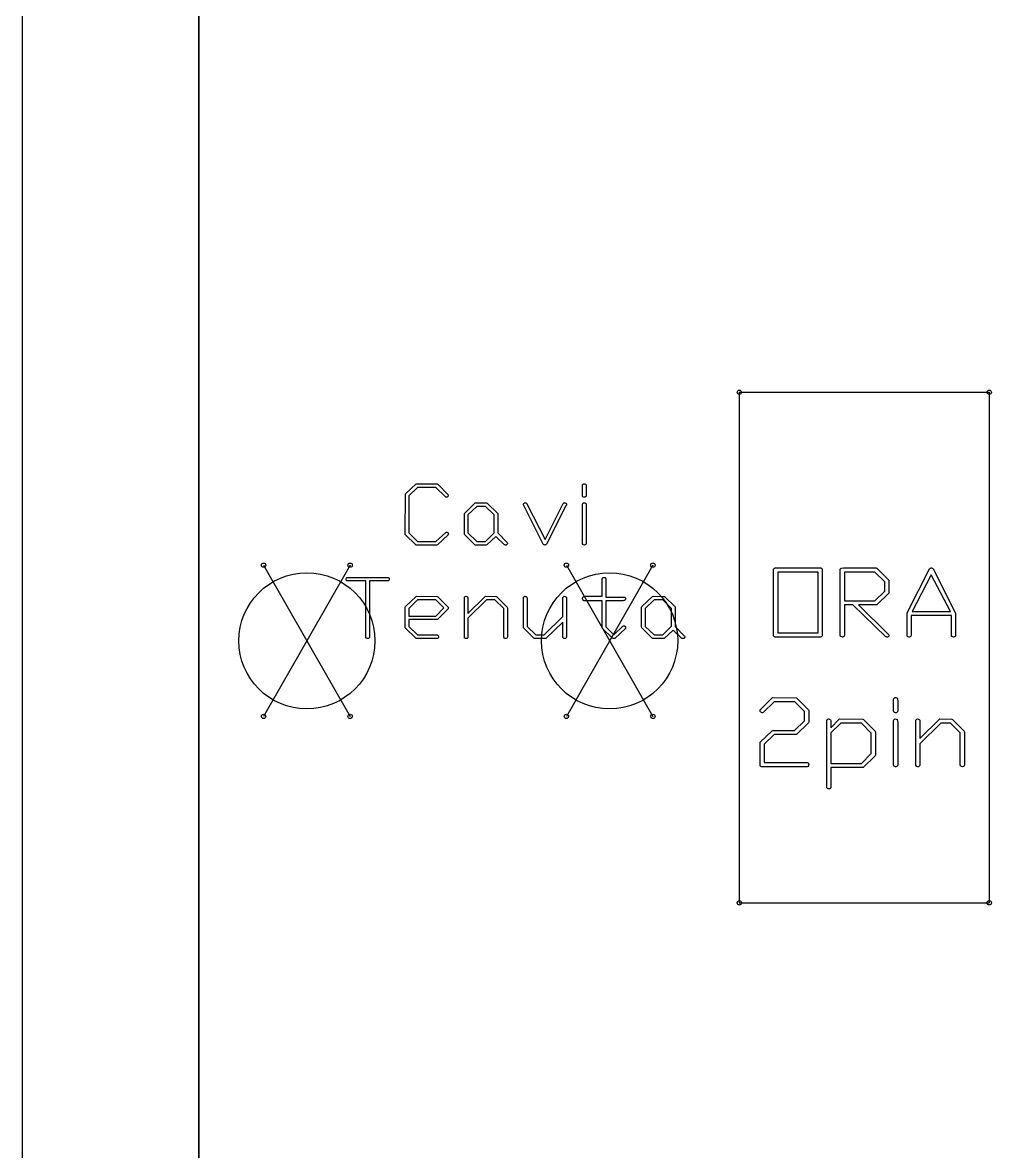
# Paper-space layout 'Sheet1' of a CAD drawing. Header units: millimetres. Extents: x 3 to 419, y -76 to 292.
# Drawn here: x 237.13 to 265.59, y 151.6 to 184.77 of the extents above; entities that cross this region are included whole.
import ezdxf

# ---------------------------------------------------------------- set-up
doc = ezdxf.new("R2010")
doc.units = ezdxf.units.MM

psp = doc.layouts.new('Sheet1')

# ---------------------------------------------------------------- linework, layer by layer
at = {"color": 7, "linetype": 'Continuous'}
for p, q in [((237.1340503, 100.976802), (237.1340503, 225.976802)), ((242.3090503, 100.976802), (242.3090503, 220.896802)), ((258.1840503, 173.906802), (258.1840503, 158.906802)), ((258.1840503, 173.906802), (265.5240503, 173.906802)), ((265.5240503, 173.906802), (265.5240503, 158.906802)), ((244.2140503, 168.826802), (246.7540503, 164.381802)), ((246.7540503, 168.826802), (244.2140503, 164.381802)), ((253.1040503, 168.826802), (255.6440503, 164.381802)), ((255.6440503, 168.826802), (253.1040503, 164.381802)), ((258.1840503, 158.906802), (265.5240503, 158.906802))]:
    psp.add_line(p, q, dxfattribs=at)
at = {"color": 7, "linetype": 'Continuous', "lineweight": 25}
psp.add_line((242.3090503, 218.896802), (242.3090503, 102.976802), dxfattribs=at)
at = {"color": 7, "linetype": 'Continuous', "flags": 128}
for points in [[(249.3296657, 171.2038779), (249.6330335, 170.8965118), (249.6330335, 170.8965118), (249.6367165, 170.8857975), (249.6380558, 170.8740788), (249.6380558, 170.8740788), (249.6373862, 170.8633645), (249.6357121, 170.856668), (249.6357121, 170.856668), (249.6280112, 170.8432752), (249.6172969, 170.8328957), (249.603904, 170.8255297), (249.5878326, 170.8215118), (249.5878326, 170.8215118), (249.5633907, 170.8288779), (249.5453103, 170.8412663), (249.5453103, 170.8412663), (249.2751094, 171.111802), (249.2751094, 171.111802), (248.7370514, 171.111802), (248.7370514, 171.111802), (248.4792389, 170.8593466), (248.4792389, 170.8593466), (248.4792389, 169.7761993), (248.4792389, 169.7761993), (248.7370514, 169.5260877), (248.7370514, 169.5260877), (249.2751094, 169.5260877), (249.2751094, 169.5260877), (249.5603773, 169.7892573), (249.5603773, 169.7892573), (249.5717612, 169.7946145), (249.5854889, 169.7962886), (249.5854889, 169.7962886), (249.6028996, 169.7926055), (249.6203103, 169.7818913), (249.6280112, 169.7741904), (249.6337032, 169.7651502), (249.6370514, 169.7551055), (249.6380558, 169.7437216), (249.6380558, 169.7437216), (249.6330335, 169.7199493), (249.6330335, 169.7199493), (249.3239933, 169.4236323), (249.3239933, 169.4236323), (249.303904, 169.4189448), (249.303904, 169.4189448), (248.6935246, 169.4189448), (248.6935246, 169.4189448), (248.6784576, 169.4286547), (248.6784576, 169.4286547), (248.372096, 169.7289895), (248.372096, 169.7289895), (248.372096, 169.7534314), (248.372096, 169.7534314), (248.3844844, 170.91861), (248.3844844, 170.91861), (248.6905112, 171.2139225), (248.6905112, 171.2139225), (248.7055782, 171.2189448), (248.7055782, 171.2189448), (249.3122746, 171.2166011), (249.3122746, 171.2166011), (249.3296853, 171.2038779)], [(253.67097, 171.2048823), (253.6776764, 171.1958422), (253.6826987, 171.1827841), (253.6853773, 171.1653734), (253.6863817, 171.14361), (253.6863817, 171.14361), (253.6863817, 170.8640341), (253.6863817, 170.8640341), (253.682029, 170.8526502), (253.6760023, 170.8432752), (253.668971, 170.8362439), (253.6606005, 170.8312216), (253.6448639, 170.8258645), (253.6328103, 170.8238555), (253.6328103, 170.8238555), (253.6093728, 170.8265341), (253.5926317, 170.8345698), (253.5825871, 170.8479627), (253.5792389, 170.8667127), (253.5792389, 170.8667127), (253.5792389, 171.1837886), (253.5792389, 171.1837886), (253.5856005, 171.1971814), (253.5953103, 171.2075609), (253.6073639, 171.214927), (253.6227657, 171.2189448), (253.6227657, 171.2189448), (253.6381674, 171.2179404), (253.6515603, 171.2155966), (253.6622746, 171.2109091), (253.6709799, 171.2048823)], [(250.7794294, 170.6520922), (251.0885023, 170.3490788), (251.0885023, 170.3490788), (251.0935246, 170.3343466), (251.0935246, 170.3343466), (251.0935246, 169.7782082), (251.0935246, 169.7782082), (251.366404, 169.4952841), (251.366404, 169.4952841), (251.372096, 169.4775386), (251.3737701, 169.4681636), (251.3737701, 169.4681636), (251.3731005, 169.459793), (251.3714264, 169.4534314), (251.3714264, 169.4534314), (251.3657344, 169.441043), (251.3583683, 169.4313332), (251.3493282, 169.4239672), (251.3386139, 169.4189448), (251.3386139, 169.4189448), (251.321538, 169.4192797), (251.3081451, 169.4202841), (251.2977657, 169.4216234), (251.2910692, 169.4236323), (251.2910692, 169.4236323), (251.0302433, 169.6693913), (251.0302433, 169.6693913), (250.7647299, 169.4212886), (250.7647299, 169.4212886), (250.7469844, 169.4189448), (250.7469844, 169.4189448), (250.4312478, 169.4189448), (250.4312478, 169.4189448), (250.4161808, 169.4286547), (250.4161808, 169.4286547), (250.110154, 169.731668), (250.110154, 169.731668), (250.1078103, 169.75611), (250.1078103, 169.75611), (250.1078103, 170.3417127), (250.1078103, 170.3417127), (250.1178549, 170.3591234), (250.1178549, 170.3591234), (250.4295737, 170.6567797), (250.4295737, 170.6567797), (250.4449755, 170.661802), (250.4449755, 170.661802), (250.759038, 170.6594582), (250.759038, 170.6594582), (250.7794621, 170.6520922)], [(250.9863768, 170.3025386), (250.7258907, 170.5546591), (250.7258907, 170.5546591), (250.4754442, 170.5546591), (250.4754442, 170.5546591), (250.2149532, 170.3048823), (250.2149532, 170.3048823), (250.2149532, 169.7782082), (250.2149532, 169.7782082), (250.4754442, 169.5260877), (250.4754442, 169.5260877), (250.7258907, 169.5260877), (250.7258907, 169.5260877), (250.9863817, 169.7808868), (250.9863817, 169.7808868), (250.9863817, 170.3025386)], [(251.9312296, 170.6494136), (251.9463148, 170.6269805), (251.9463148, 170.6269805), (252.4780112, 169.5766457), (252.4780112, 169.5766457), (253.0150648, 170.6393689), (253.0150648, 170.6393689), (253.0308014, 170.6537663), (253.0525648, 170.661802), (253.0525648, 170.661802), (253.0719844, 170.659793), (253.087721, 170.6530966), (253.0997746, 170.6423823), (253.1078103, 170.6273154), (253.1078103, 170.6273154), (253.1114933, 170.6259761), (253.1128326, 170.6236323), (253.1114933, 170.6209538), (253.1078103, 170.6176055), (253.1078103, 170.6176055), (253.1078103, 170.6132529), (253.1078103, 170.6102395), (253.1078103, 170.6102395), (253.1068058, 170.6028734), (253.1041273, 170.5934984), (253.0994398, 170.5821145), (253.0927433, 170.5683868), (253.0927433, 170.5683868), (252.519529, 169.441043), (252.519529, 169.441043), (252.5114933, 169.4313332), (252.5021183, 169.4246368), (252.491404, 169.4202841), (252.4793505, 169.4189448), (252.4793505, 169.4189448), (252.4619398, 169.4209538), (252.4475424, 169.4263109), (252.4358237, 169.4356859), (252.4267835, 169.4484091), (252.4267835, 169.4484091), (251.8435246, 170.5978511), (251.8435246, 170.5978511), (251.8472076, 170.624302), (251.8585915, 170.6443913), (251.8666273, 170.6520922), (251.8763371, 170.6574493), (251.8867165, 170.6607975), (251.8987701, 170.661802), (251.8987701, 170.661802), (251.9145067, 170.6587886), (251.9312478, 170.6494136)], [(253.6695991, 170.6480743), (253.6770067, 170.6393689), (253.6823639, 170.6263109), (253.6853773, 170.609235), (253.6863817, 170.5878064), (253.6863817, 170.5878064), (253.6863817, 169.4584538), (253.6863817, 169.4584538), (253.6837032, 169.4487439), (253.6780112, 169.4400386), (253.6696407, 169.431668), (253.6582567, 169.4239672), (253.6582567, 169.4239672), (253.6482121, 169.4202841), (253.6328103, 169.4189448), (253.6328103, 169.4189448), (253.6103773, 169.4216234), (253.5933014, 169.4299939), (253.5872746, 169.4366904), (253.5829219, 169.4464002), (253.5802433, 169.4584538), (253.5792389, 169.4731859), (253.5792389, 169.4731859), (253.5792389, 170.6249716), (253.5792389, 170.6249716), (253.5849308, 170.63736), (253.593971, 170.6477395), (253.6066942, 170.6557752), (253.6227657, 170.661802), (253.6227657, 170.661802), (253.6498862, 170.6584538), (253.6696407, 170.6480743)], [(260.5804, 168.7440252), (260.5932754, 168.7398675), (260.6038587, 168.7330639), (260.6117962, 168.7232365), (260.6170879, 168.7107633), (260.6170879, 168.7107633), (260.6170879, 168.6638942), (260.6170879, 168.6638942), (260.6170879, 166.7588942), (260.6170879, 166.7588942), (260.6129302, 166.746043), (260.6065046, 166.7347038), (260.5974332, 166.7252544), (260.5860939, 166.7173169), (260.5860939, 166.7173169), (260.5660611, 166.714671), (260.5660611, 166.714671), (259.2265135, 166.714671), (259.2265135, 166.714671), (259.2136623, 166.7210966), (259.203079, 166.7290341), (259.1951415, 166.7388615), (259.1898498, 166.7505788), (259.1898498, 166.7505788), (259.1898498, 166.8057633), (259.1898498, 166.8057633), (259.1898498, 168.7081175), (259.1898498, 168.7081175), (259.1958974, 168.7209686), (259.2061028, 168.731552), (259.2200879, 168.7402454), (259.2378528, 168.746671), (259.2378528, 168.746671), (260.5804242, 168.7440252)], [(260.496119, 166.8356234), (260.4961355, 168.6257186), (260.4961355, 168.6257186), (259.3108022, 168.6257186), (259.3108022, 168.6257186), (259.3108022, 166.8356234), (259.3108022, 166.8356234), (260.4961355, 166.8356234)], [(262.2287664, 168.7300401), (262.5708468, 168.3894835), (262.5708468, 168.3894835), (262.5765165, 168.3641591), (262.5765165, 168.3641591), (262.5765165, 168.0266264), (262.5765165, 168.0266264), (262.5708468, 168.0069716), (262.5708468, 168.0069716), (262.219707, 167.6664151), (262.219707, 167.6664151), (262.1940046, 167.6580996), (262.1940046, 167.6580996), (261.6814689, 167.6580996), (261.6814689, 167.6580996), (262.568201, 166.7932901), (262.568201, 166.7932901), (262.5746266, 166.7732573), (262.5765165, 166.763052), (262.5765165, 166.763052), (262.5765165, 166.7600282), (262.5765165, 166.7558704), (262.5765165, 166.7558704), (262.5821861, 166.7517127), (262.5765165, 166.7486889), (262.5765165, 166.7486889), (262.5700909, 166.7365936), (262.5617754, 166.7267663), (262.5515701, 166.7195847), (262.5398528, 166.714671), (262.5398528, 166.714671), (262.520576, 166.715049), (262.505457, 166.7169389), (262.4937397, 166.7192067), (262.4861802, 166.7229865), (262.4861802, 166.7229865), (261.5132695, 167.6580996), (261.5132695, 167.6580996), (261.2702308, 167.6580996), (261.2702308, 167.6580996), (261.2702308, 166.7581383), (261.2702308, 166.7581383), (261.267207, 166.747555), (261.2607814, 166.7377276), (261.251332, 166.7286561), (261.2384808, 166.7199627), (261.2384808, 166.7199627), (261.2271415, 166.7161829), (261.2097546, 166.714671), (261.2097546, 166.714671), (261.1844302, 166.7176948), (261.1651534, 166.7271442), (261.1583498, 166.7347038), (261.1534361, 166.7452871), (261.1504123, 166.7588942), (261.1492784, 166.7751472), (261.1492784, 166.7751472), (261.1492784, 168.7054716), (261.1492784, 168.7054716), (261.1545701, 168.7179448), (261.1625076, 168.7281502), (261.1730909, 168.7357097), (261.1859421, 168.7410014), (261.1859421, 168.7410014), (261.2452843, 168.7440252), (261.2452843, 168.7440252), (262.1837992, 168.746671), (262.1837992, 168.746671), (262.1981623, 168.7455371), (262.2106355, 168.7425133), (262.2208409, 168.7372216), (262.2287784, 168.7300401)], [(262.4555621, 168.3399686), (262.1656564, 168.6257186), (262.1656564, 168.6257186), (261.2702308, 168.6257186), (261.2702308, 168.6257186), (261.2702308, 167.779052), (261.2702308, 167.779052), (262.1626326, 167.779052), (262.1626326, 167.779052), (262.4555641, 168.0678258), (262.4555641, 168.0678258), (262.4555641, 168.3399686)], [(263.8733182, 168.7164329), (264.5359451, 167.4203526), (264.5359451, 167.4203526), (264.5359451, 166.7588942), (264.5359451, 166.7588942), (264.5287635, 166.7396175), (264.5162903, 166.7256323), (264.4977695, 166.7173169), (264.473957, 166.714671), (264.473957, 166.714671), (264.4501445, 166.7176948), (264.4312457, 166.7267663), (264.4240641, 166.7343258), (264.4191504, 166.7449091), (264.4161266, 166.7585163), (264.4149927, 166.7747692), (264.4149927, 166.7747692), (264.4149927, 167.3436234), (264.4149927, 167.3436234), (263.2296593, 167.3436234), (263.2296593, 167.3436234), (263.2296593, 166.7585163), (263.2296593, 166.7585163), (263.2255016, 166.7456651), (263.219076, 166.7350817), (263.2096266, 166.7263883), (263.1979093, 166.7199627), (263.1979093, 166.7199627), (263.1865701, 166.7161829), (263.1691832, 166.714671), (263.1691832, 166.714671), (263.1438587, 166.7176948), (263.124582, 166.7271442), (263.1177784, 166.7347038), (263.1128647, 166.7452871), (263.1098409, 166.7588942), (263.108707, 166.7751472), (263.108707, 166.7751472), (263.108707, 166.8057633), (263.108707, 166.8057633), (263.108707, 167.4260222), (263.108707, 167.4260222), (263.7686534, 168.7190788), (263.7686534, 168.7190788), (263.7758349, 168.7270163), (263.7856623, 168.7341978), (263.7985135, 168.7410014), (263.8140105, 168.746671), (263.8140105, 168.746671), (263.8344212, 168.7447811), (263.8514302, 168.7391115), (263.8642814, 168.7296621), (263.8733528, 168.7164329)], [(263.2643971, 167.4645758), (264.3821087, 167.4645758), (264.3821087, 167.4645758), (263.821948, 168.5433198), (263.821948, 168.5433198), (263.2644332, 167.4645758)], [(247.8671465, 168.4662663), (247.8805782, 168.4619136), (247.8909576, 168.453543), (247.8983237, 168.4414895), (247.9023415, 168.425418), (247.9023415, 168.425418), (247.8989933, 168.3982975), (247.888279, 168.3782082), (247.8792389, 168.371177), (247.8661808, 168.3658198), (247.8487701, 168.3628064), (247.8270067, 168.361802), (247.8270067, 168.361802), (247.322096, 168.361802), (247.322096, 168.361802), (247.322096, 166.7030966), (247.322096, 166.7030966), (247.316404, 166.6900386), (247.307029, 166.6799939), (247.2943058, 166.6729627), (247.2775648, 166.6689448), (247.2775648, 166.6689448), (247.2517835, 166.6716234), (247.2316942, 166.6799939), (247.2243282, 166.6870252), (247.2193058, 166.696735), (247.2159576, 166.7094582), (247.2149532, 166.7251948), (247.2149532, 166.7251948), (247.2149532, 168.361802), (247.2149532, 168.361802), (246.678904, 168.361802), (246.678904, 168.361802), (246.6681898, 168.3634761), (246.6584799, 168.3684984), (246.6494398, 168.3765341), (246.641404, 168.387918), (246.641404, 168.387918), (246.637721, 168.4023154), (246.6363817, 168.4140341), (246.6363817, 168.4140341), (246.6390603, 168.4351279), (246.647096, 168.4515341), (246.660154, 168.4625832), (246.678904, 168.4689448), (246.678904, 168.4689448), (247.8671853, 168.4662663)], [(254.2491946, 168.4552172), (254.2562478, 168.446177), (254.2609353, 168.4331189), (254.2639487, 168.4157082), (254.2649532, 168.3939448), (254.2649532, 168.3939448), (254.2649532, 167.8903734), (254.2649532, 167.8903734), (254.8100424, 167.8903734), (254.8100424, 167.8903734), (254.8234353, 167.883677), (254.8338148, 167.8739672), (254.8411808, 167.8615788), (254.8451987, 167.8458422), (254.8451987, 167.8458422), (254.8415157, 167.8234091), (254.8301317, 167.8026502), (254.8204219, 167.7942797), (254.807029, 167.7882529), (254.7889487, 167.7845698), (254.7671853, 167.7832305), (254.7671853, 167.7832305), (254.2649532, 167.7832305), (254.2649532, 167.7832305), (254.2649532, 167.0128064), (254.2649532, 167.0128064), (254.5026764, 166.7824493), (254.5026764, 166.7824493), (254.7675201, 167.0389225), (254.7675201, 167.0389225), (254.778904, 167.0446145), (254.7926317, 167.0462886), (254.7926317, 167.0462886), (254.8100424, 167.0426055), (254.8274532, 167.0318913), (254.835154, 167.0241904), (254.840846, 167.0151502), (254.8441942, 167.0051055), (254.8451987, 166.9937216), (254.8451987, 166.9937216), (254.8401764, 166.9699493), (254.8401764, 166.9699493), (254.527788, 166.6736323), (254.527788, 166.6736323), (254.5174085, 166.6702841), (254.5003326, 166.6689448), (254.5003326, 166.6689448), (254.4802433, 166.6689448), (254.4802433, 166.6689448), (254.4624978, 166.6833422), (254.4624978, 166.6833422), (254.1604889, 166.9746368), (254.1604889, 166.9746368), (254.1578103, 166.9987439), (254.1578103, 166.9987439), (254.1578103, 167.7832305), (254.1578103, 167.7832305), (253.6217612, 167.7832305), (253.6217612, 167.7832305), (253.6110469, 167.7852395), (253.6016719, 167.7909314), (253.5936362, 167.8003064), (253.5866049, 167.8136993), (253.5866049, 167.8136993), (253.5812478, 167.8314448), (253.5792389, 167.8475163), (253.5792389, 167.8475163), (253.5825871, 167.8709538), (253.5929665, 167.8917127), (253.6026764, 167.900418), (253.6177433, 167.9067797), (253.6381674, 167.9104627), (253.6639487, 167.911802), (253.6639487, 167.911802), (254.1578103, 167.911802), (254.1578103, 167.911802), (254.1578103, 168.4351279), (254.1578103, 168.4351279), (254.1631674, 168.4481859), (254.1722076, 168.4582305), (254.1842612, 168.464927), (254.199663, 168.4689448), (254.199663, 168.4689448), (254.2153996, 168.4679404), (254.2291273, 168.4655966), (254.2401764, 168.4612439), (254.2492165, 168.4552172)], [(249.3296657, 167.8994136), (249.6330335, 167.5913779), (249.6330335, 167.5913779), (249.6367165, 167.5833422), (249.6380558, 167.5689448), (249.6380558, 167.5689448), (249.6373862, 167.5565564), (249.6357121, 167.5488555), (249.6357121, 167.5488555), (249.6229889, 167.5314448), (249.6229889, 167.5314448), (249.3176317, 167.23111), (249.3176317, 167.23111), (249.2925201, 167.2260877), (249.2925201, 167.2260877), (248.4792389, 167.2260877), (248.4792389, 167.2260877), (248.4792389, 167.021177), (248.4792389, 167.021177), (248.7370514, 166.7760877), (248.7370514, 166.7760877), (249.3072523, 166.7760877), (249.3072523, 166.7760877), (249.3196407, 166.7707305), (249.3296853, 166.7643689), (249.3367165, 166.7573377), (249.3410692, 166.749302), (249.3457567, 166.734235), (249.3474308, 166.7225163), (249.3474308, 166.7225163), (249.3450871, 166.6990788), (249.3373862, 166.6823377), (249.3249978, 166.672293), (249.3072523, 166.6689448), (249.3072523, 166.6689448), (248.6955335, 166.6689448), (248.6955335, 166.6689448), (248.6804665, 166.6786547), (248.6804665, 166.6786547), (248.3744398, 166.981668), (248.3744398, 166.981668), (248.372096, 167.00611), (248.372096, 167.00611), (248.372096, 167.5917127), (248.372096, 167.5917127), (248.3821407, 167.6091234), (248.3821407, 167.6091234), (248.6905112, 167.9067797), (248.6905112, 167.9067797), (248.7055782, 167.911802), (248.7055782, 167.911802), (249.3122746, 167.9094582), (249.3122746, 167.9094582), (249.3296853, 167.8994136)], [(251.0646973, 167.8994136), (251.3670737, 167.596735), (251.3670737, 167.596735), (251.372096, 167.5746368), (251.372096, 167.5746368), (251.372096, 166.7084538), (251.372096, 166.7084538), (251.3657344, 166.691043), (251.3550201, 166.6789895), (251.3389487, 166.6712886), (251.3185246, 166.6689448), (251.3185246, 166.6689448), (251.2974308, 166.6719582), (251.2800201, 166.6809984), (251.2733237, 166.6883645), (251.2686362, 166.6977395), (251.2659576, 166.7091234), (251.2649532, 166.7228511), (251.2649532, 166.7228511), (251.2649532, 167.5495252), (251.2649532, 167.5495252), (251.0081451, 167.8046591), (251.0081451, 167.8046591), (250.7610469, 167.8046591), (250.7610469, 167.8046591), (250.2149532, 167.2676055), (250.2149532, 167.2676055), (250.2149532, 166.7081189), (250.2149532, 166.7081189), (250.2122746, 166.6987439), (250.2065826, 166.6900386), (250.1982121, 166.681668), (250.1868282, 166.6739672), (250.1868282, 166.6739672), (250.1767835, 166.6702841), (250.1613817, 166.6689448), (250.1613817, 166.6689448), (250.1389487, 166.6716234), (250.1218728, 166.6799939), (250.115846, 166.6866904), (250.1114933, 166.6964002), (250.1088148, 166.7084538), (250.1078103, 166.7231859), (250.1078103, 166.7231859), (250.1078103, 167.8773154), (250.1078103, 167.8773154), (250.1135023, 167.8903734), (250.1232121, 167.9007529), (250.1366049, 167.9077841), (250.1536808, 167.911802), (250.1536808, 167.911802), (250.1771183, 167.9087886), (250.1968728, 167.8990788), (250.2049085, 167.8903734), (250.2106005, 167.8776502), (250.2139487, 167.8599047), (250.2149532, 167.8381413), (250.2149532, 167.8381413), (250.2149532, 167.4052172), (250.2149532, 167.4052172), (250.7322523, 167.911802), (250.7322523, 167.911802), (251.0473192, 167.9094582), (251.0473192, 167.9094582), (251.0647299, 167.8994136)], [(251.9335542, 167.8980743), (251.9409576, 167.8893689), (251.9463148, 167.8763109), (251.949663, 167.859235), (251.9506674, 167.8381413), (251.9506674, 167.8381413), (251.9506674, 167.0288779), (251.9506674, 167.0288779), (252.2074755, 166.7760877), (252.2074755, 166.7760877), (252.4545737, 166.7760877), (252.4545737, 166.7760877), (253.0006674, 167.3158198), (253.0006674, 167.3158198), (253.0006674, 167.8749716), (253.0006674, 167.8749716), (253.0063594, 167.88736), (253.0153996, 167.8977395), (253.0281228, 167.9057752), (253.0441942, 167.911802), (253.0441942, 167.911802), (253.0676317, 167.9087886), (253.0924085, 167.8994136), (253.0924085, 167.8994136), (253.0991049, 167.8900386), (253.1041273, 167.8766457), (253.1068058, 167.859235), (253.1078103, 167.8378064), (253.1078103, 167.8378064), (253.1078103, 166.7084538), (253.1078103, 166.7084538), (253.1014487, 166.691043), (253.0907344, 166.6789895), (253.074663, 166.6712886), (253.0542389, 166.6689448), (253.0542389, 166.6689448), (253.0331451, 166.6719582), (253.0157344, 166.6809984), (253.009038, 166.6880297), (253.0043505, 166.6974047), (253.0016719, 166.7084538), (253.0006674, 166.7218466), (253.0006674, 166.7218466), (253.0006674, 167.1510877), (253.0006674, 167.1510877), (252.4984353, 166.6712886), (252.4984353, 166.6712886), (252.4806898, 166.6689448), (252.4806898, 166.6689448), (252.1659576, 166.6689448), (252.1659576, 166.6689448), (252.1508907, 166.6786547), (252.1508907, 166.6786547), (251.8485469, 166.981668), (251.8485469, 166.981668), (251.8435246, 167.00611), (251.8435246, 167.00611), (251.8435246, 167.8796591), (251.8435246, 167.8796591), (251.8488817, 167.8900386), (251.8579219, 167.8990788), (251.8699755, 167.90611), (251.8853773, 167.911802), (251.8853773, 167.911802), (251.9001094, 167.9107975), (251.9131674, 167.9084538), (251.9242165, 167.9041011), (251.9335915, 167.8980743)], [(255.9865508, 167.9020922), (256.2956451, 167.5990788), (256.2956451, 167.5990788), (256.3006674, 167.5843466), (256.3006674, 167.5843466), (256.3006674, 167.0282082), (256.3006674, 167.0282082), (256.5735469, 166.7452841), (256.5735469, 166.7452841), (256.5792389, 166.7275386), (256.580913, 166.7181636), (256.580913, 166.7181636), (256.5802433, 166.709793), (256.5785692, 166.7034314), (256.5785692, 166.7034314), (256.5728773, 166.691043), (256.5655112, 166.6813332), (256.556471, 166.6739672), (256.5457567, 166.6689448), (256.5457567, 166.6689448), (256.5286808, 166.6692797), (256.515288, 166.6702841), (256.5049085, 166.6716234), (256.4982121, 166.6736323), (256.4982121, 166.6736323), (256.2373862, 166.9193913), (256.2373862, 166.9193913), (255.9718728, 166.6712886), (255.9718728, 166.6712886), (255.9541273, 166.6689448), (255.9541273, 166.6689448), (255.6383907, 166.6689448), (255.6383907, 166.6689448), (255.6233237, 166.6786547), (255.6233237, 166.6786547), (255.3172969, 166.981668), (255.3172969, 166.981668), (255.3149532, 167.00611), (255.3149532, 167.00611), (255.3149532, 167.5917127), (255.3149532, 167.5917127), (255.3249978, 167.6091234), (255.3249978, 167.6091234), (255.6367165, 167.9067797), (255.6367165, 167.9067797), (255.6521183, 167.911802), (255.6521183, 167.911802), (255.9661808, 167.9094582), (255.9661808, 167.9094582), (255.9866049, 167.9020922)], [(249.5101485, 167.5702841), (249.2751094, 167.8046591), (249.2751094, 167.8046591), (248.7370514, 167.8046591), (248.7370514, 167.8046591), (248.4792389, 167.5501948), (248.4792389, 167.5501948), (248.4792389, 167.3332305), (248.4792389, 167.3332305), (249.2724308, 167.3332305), (249.2724308, 167.3332305), (249.510154, 167.5702841)], [(256.1934981, 167.5525386), (255.9330335, 167.8046591), (255.9330335, 167.8046591), (255.6825871, 167.8046591), (255.6825871, 167.8046591), (255.422096, 167.5548823), (255.422096, 167.5548823), (255.422096, 167.0282082), (255.422096, 167.0282082), (255.6825871, 166.7760877), (255.6825871, 166.7760877), (255.9330335, 166.7760877), (255.9330335, 166.7760877), (256.1935246, 167.0308868), (256.1935246, 167.0308868), (256.1935246, 167.5525386)], [(259.8743234, 164.9200401), (260.2164183, 164.5794835), (260.2164183, 164.5794835), (260.2220879, 164.5541591), (260.2220879, 164.5541591), (260.2220879, 164.2166264), (260.2220879, 164.2166264), (260.2164183, 164.1969716), (260.2164183, 164.1969716), (259.8656564, 163.8564151), (259.8656564, 163.8564151), (259.840332, 163.8480996), (259.840332, 163.8480996), (259.2098677, 163.8480996), (259.2098677, 163.8480996), (258.9158022, 163.5702871), (258.9158022, 163.5702871), (258.9158022, 163.0256234), (258.9158022, 163.0256234), (260.1767308, 163.0256234), (260.1767308, 163.0256234), (260.1967635, 163.0195758), (260.2107486, 163.0078585), (260.2194421, 162.9893377), (260.2220879, 162.9651472), (260.2220879, 162.9651472), (260.2194421, 162.9413347), (260.2107486, 162.92168), (260.2031891, 162.9141204), (260.1922278, 162.9088288), (260.1778647, 162.905805), (260.1597218, 162.904671), (260.1597218, 162.904671), (258.8318915, 162.904671), (258.8318915, 162.904671), (258.8190403, 162.9110966), (258.808457, 162.9190341), (258.8005195, 162.9288615), (258.7948498, 162.9402008), (258.7948498, 162.9402008), (258.7948498, 162.9950073), (258.7948498, 162.9950073), (258.7948498, 163.6296294), (258.7948498, 163.6296294), (259.1463677, 163.9637603), (259.1463677, 163.9637603), (259.1633766, 163.969052), (259.1633766, 163.969052), (259.8063141, 163.969052), (259.8063141, 163.969052), (260.1011355, 164.2566919), (260.1011355, 164.2566919), (260.1011355, 164.5280788), (260.1011355, 164.5280788), (259.8104718, 164.8157186), (259.8104718, 164.8157186), (259.2038201, 164.8157186), (259.2038201, 164.8157186), (258.8821623, 164.4963288), (258.8821623, 164.4963288), (258.8670433, 164.492171), (258.8541921, 164.4906591), (258.8541921, 164.4906591), (258.8311355, 164.4944389), (258.8118587, 164.5061561), (258.8042992, 164.5148496), (258.7990076, 164.5254329), (258.7959837, 164.5382841), (258.7948498, 164.5526472), (258.7948498, 164.5526472), (258.8005195, 164.5783496), (258.8005195, 164.5783496), (259.1482576, 164.9253317), (259.1482576, 164.9253317), (259.1705582, 164.936671), (259.1705582, 164.936671), (259.8546951, 164.9340252), (259.8546951, 164.9340252), (259.8743498, 164.9200401)], [(262.8172431, 164.920796), (262.824832, 164.9105907), (262.8305016, 164.8958496), (262.8335254, 164.8761948), (262.8346593, 164.8516264), (262.8346593, 164.8516264), (262.8346593, 164.5360163), (262.8346593, 164.5360163), (262.8297457, 164.5231651), (262.8229421, 164.5125817), (262.8150046, 164.5046442), (262.8055552, 164.4989746), (262.7877903, 164.492927), (262.7741832, 164.4906591), (262.7741832, 164.4906591), (262.7477248, 164.4936829), (262.728826, 164.5027544), (262.7174867, 164.5178734), (262.713707, 164.5390401), (262.713707, 164.5390401), (262.713707, 164.8969835), (262.713707, 164.8969835), (262.7208885, 164.9121026), (262.7318498, 164.9238198), (262.745457, 164.9321353), (262.7628439, 164.936671), (262.7628439, 164.936671), (262.7802308, 164.9355371), (262.7953498, 164.9328913), (262.8074451, 164.9275996), (262.8172724, 164.920796)], [(261.8344817, 164.2937335), (262.1758468, 163.9467514), (262.1758468, 163.9467514), (262.1815165, 163.921427), (262.1815165, 163.921427), (262.1815165, 163.2527871), (262.1815165, 163.2527871), (262.1701772, 163.2301085), (262.1701772, 163.2301085), (261.8231951, 162.8861502), (261.8231951, 162.8861502), (261.7948468, 162.8804805), (261.7948468, 162.8804805), (260.8752308, 162.8804805), (260.8752308, 162.8804805), (260.8752308, 162.2949954), (260.8752308, 162.2949954), (260.871073, 162.2836561), (260.8646474, 162.2738288), (260.855198, 162.2658913), (260.8434808, 162.2598436), (260.8434808, 162.2598436), (260.8291177, 162.253796), (260.8147546, 162.2515282), (260.8147546, 162.2515282), (260.792832, 162.254552), (260.7727992, 162.2640014), (260.7648617, 162.2719389), (260.7588141, 162.2832782), (260.7554123, 162.2980192), (260.7542784, 162.3157841), (260.7542784, 162.3157841), (260.7542784, 164.2687871), (260.7542784, 164.2687871), (260.760704, 164.2835282), (260.7716653, 164.2952454), (260.7867843, 164.3031829), (260.8060611, 164.3077186), (260.8060611, 164.3077186), (260.8325195, 164.3039389), (260.8548201, 164.2925996), (260.8638915, 164.2823942), (260.8703171, 164.2668972), (260.8740968, 164.2457305), (260.8752308, 164.2196502), (260.8752308, 164.2196502), (260.8752308, 164.0525847), (260.8752308, 164.0525847), (261.1148677, 164.301671), (261.1148677, 164.301671), (261.1318766, 164.3077186), (261.1318766, 164.3077186), (261.8148796, 164.3050728), (261.8148796, 164.3050728), (261.8345343, 164.2937335)], [(262.0605621, 163.8961026), (261.7706564, 164.1867663), (261.7706564, 164.1867663), (261.1651385, 164.1867663), (261.1651385, 164.1867663), (260.8752308, 163.8987484), (260.8752308, 163.8987484), (260.8752308, 163.0014329), (260.8752308, 163.0014329), (261.7706564, 163.0014329), (261.7706564, 163.0014329), (262.0605641, 163.2951204), (262.0605641, 163.2951204), (262.0605641, 163.8961026)], [(262.815753, 164.2922216), (262.824076, 164.2823942), (262.8301236, 164.2676532), (262.8335254, 164.2483764), (262.8346593, 164.2241859), (262.8346593, 164.2241859), (262.8346593, 162.9492722), (262.8346593, 162.9492722), (262.8316355, 162.9383109), (262.8252099, 162.9284835), (262.8157605, 162.9190341), (262.8029093, 162.9103407), (262.8029093, 162.9103407), (262.7915701, 162.9061829), (262.7741832, 162.904671), (262.7741832, 162.904671), (262.7488587, 162.9076948), (262.729582, 162.9171442), (262.7227784, 162.9247038), (262.7178647, 162.9356651), (262.7148409, 162.9492722), (262.713707, 162.9659032), (262.713707, 162.9659032), (262.713707, 164.2661413), (262.713707, 164.2661413), (262.7201326, 164.2801264), (262.7303379, 164.2918436), (262.744701, 164.3009151), (262.7628439, 164.3077186), (262.7628439, 164.3077186), (262.7934599, 164.3039389), (262.8157605, 164.2922216)], [(264.4470725, 164.2937335), (264.7884183, 163.952043), (264.7884183, 163.952043), (264.7940879, 163.9270966), (264.7940879, 163.9270966), (264.7940879, 162.9492722), (264.7940879, 162.9492722), (264.7869064, 162.9296175), (264.7748111, 162.9160103), (264.7566683, 162.9073169), (264.7336117, 162.904671), (264.7336117, 162.904671), (264.7097992, 162.9080728), (264.6901445, 162.9182782), (264.6825849, 162.9265936), (264.6772933, 162.937177), (264.6742695, 162.9500282), (264.6731355, 162.9655252), (264.6731355, 162.9655252), (264.6731355, 163.8987484), (264.6731355, 163.8987484), (264.3832278, 164.1867663), (264.3832278, 164.1867663), (264.1042814, 164.1867663), (264.1042814, 164.1867663), (263.4878022, 163.5804925), (263.4878022, 163.5804925), (263.4878022, 162.9488942), (263.4878022, 162.9488942), (263.4847784, 162.9383109), (263.4783528, 162.9284835), (263.4689034, 162.9190341), (263.4560522, 162.9103407), (263.4560522, 162.9103407), (263.4447129, 162.9061829), (263.427326, 162.904671), (263.427326, 162.904671), (263.4020016, 162.9076948), (263.3827248, 162.9171442), (263.3759212, 162.9247038), (263.3710076, 162.9356651), (263.3679837, 162.9492722), (263.3668498, 162.9659032), (263.3668498, 162.9659032), (263.3668498, 164.2687871), (263.3668498, 164.2687871), (263.3732754, 164.2835282), (263.3842367, 164.2952454), (263.3993558, 164.3031829), (263.4186326, 164.3077186), (263.4186326, 164.3077186), (263.4450909, 164.3043169), (263.4673915, 164.2933555), (263.4764629, 164.2835282), (263.4828885, 164.2691651), (263.4866683, 164.2491323), (263.4878022, 164.2245639), (263.4878022, 164.2245639), (263.4878022, 163.7358407), (263.4878022, 163.7358407), (264.0717754, 164.3077186), (264.0717754, 164.3077186), (264.427451, 164.3050728), (264.427451, 164.3050728), (264.4471058, 164.2937335)]]:
    psp.add_lwpolyline(points, dxfattribs=at)
at = {"color": 7, "linetype": 'Continuous'}
for centre, radius in [((258.1840503, 173.906802), 0.0635), ((258.1840503, 173.906802), 0.0635), ((265.5240503, 173.906802), 0.0635), ((265.5240503, 173.906802), 0.0635), ((244.2140503, 168.826802), 0.0635), ((246.7540503, 168.826802), 0.0635), ((253.1040503, 168.826802), 0.0635), ((255.6440503, 168.826802), 0.0635), ((245.4840503, 166.604302), 2), ((254.3740503, 166.604302), 2), ((244.2140503, 164.381802), 0.0635), ((246.7540503, 164.381802), 0.0635), ((253.1040503, 164.381802), 0.0635), ((255.6440503, 164.381802), 0.0635), ((258.1840503, 158.906802), 0.0635), ((258.1840503, 158.906802), 0.0635), ((265.5240503, 158.906802), 0.0635), ((265.5240503, 158.906802), 0.0635)]:
    psp.add_circle(centre, radius, dxfattribs=at)
at = {"color": 7, "linetype": 'Continuous', "lineweight": 25}
for centre in [(245.4840503, 166.604302), (254.3740503, 166.604302)]:
    psp.add_circle(centre, 2, dxfattribs=at)

doc.saveas('drawing.dxf')
